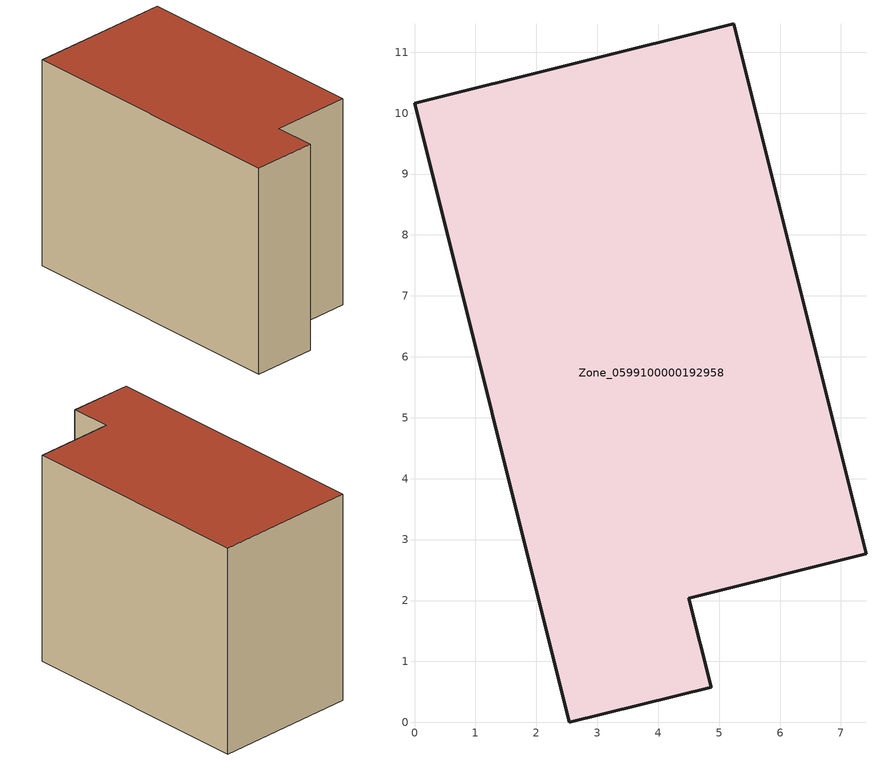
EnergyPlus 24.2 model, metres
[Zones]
Zone_0599100000192958
 floor ground (C_G): 0,10.16 5.24,11.47 7.41,2.77 4.5,2.04 4.87,0.58 2.54,0 z0
 wall outside (C_F): 5.24,11.47 0,10.16 2.54,0 4.87,0.58 4.5,2.04 7.41,2.77 5.24,11.47 z0:7.92
 roof outside (C_R): 0,10.16 2.54,0 4.87,0.58 4.5,2.04 7.41,2.77 5.24,11.47 z7.92
[BUILDING]
Pand.0599100000192958: North Axis=0; Terrain=City; Loads Convergence Tolerance Value=0.04; Temperature Convergence Tolerance Value=0.4; Solar Distribution=FullExterior; Maximum Number of Warmup Days=25; Minimum Number of Warmup Days=1
[Site:Location]
Rotterdam.The.Hague.AP_ZH_NLD Design_Conditions: Latitude=51.96; Longitude=4.45; Time Zone=1; Elevation=-4.5
[SITE:GROUNDTEMPERATURE:BUILDINGSURFACE]
18, 18, 18, 18, 18, 18, 18, 18, 18, 18, 18, 18
[MATERIAL] Thermal Absorptance=0.9; Solar Absorptance=0.7; Visible Absorptance=0.7
Name | Roughness | Thickness | Conductivity | Density | Specific Heat
G.TI.1975-1991 | MediumSmooth | 0.15 | 0.288461 | 540 | 1210
F.TI.1975-1991 | Rough | 0.3 | 0.230769 | 1920 | 840
R.TI.1975-1991 | MediumRough | 0.2 | 0.153846 | 1500 | 1000
[CONSTRUCTION]
C_G: G.TI.1975-1991
C_F: F.TI.1975-1991
C_R: R.TI.1975-1991
[ZONE]
Zone_0599100000192958: Type=1; Multiplier=1; Ceiling Height=Autocalculate; Volume=Autocalculate; Floor Area=autocalculate; Part of Total Floor Area=Yes
[ZONEINFILTRATION:DESIGNFLOWRATE]
Infil_Zone_0599100000192958: Zone or ZoneList or Space or SpaceList=Zone_0599100000192958; Schedule=AlwaysOn; Design Flow Rate Calculation Method=Flow/Area; Flow Rate per Floor Area=0.003; Constant Term Coefficient=1; Temperature Term Coefficient=0; Velocity Term Coefficient=0; Velocity Squared Term Coefficient=0
[HVACTEMPLATE:ZONE:IDEALLOADSAIRSYSTEM]
Zone_0599100000192958: Maximum Heating Supply Air Temperature=50; Minimum Cooling Supply Air Temperature=13; Maximum Heating Supply Air Humidity Ratio=0.0156; Minimum Cooling Supply Air Humidity Ratio=0.0077; Heating Limit=NoLimit; Cooling Limit=NoLimit; Dehumidification Control Type=ConstantSensibleHeatRatio; Cooling Sensible Heat Ratio=0.7; Dehumidification Setpoint=60; Humidification Control Type=None; Humidification Setpoint=30; Outdoor Air Method=None; Outdoor Air Flow Rate per Person=0.00944; Outdoor Air Flow Rate per Zone Floor Area=0; Outdoor Air Flow Rate per Zone=0; Demand Controlled Ventilation Type=None; Outdoor Air Economizer Type=NoEconomizer; Heat Recovery Type=None; Sensible Heat Recovery Effectiveness=0.7; Latent Heat Recovery Effectiveness=0.65
[ZONECONTROL:THERMOSTAT]
ThermostatControl_Zone_0599100000192958: Zone or ZoneList=Zone_0599100000192958; Control Type Schedule=DualSetpointControlType; Control 1=Thermostat_Zone_0599100000192958; Temperature Difference Between Cutout And Setpoint=0
[THERMOSTATSETPOINT:DUALSETPOINT]
Thermostat_Zone_0599100000192958: Heating Setpoint Temperature Schedule=HeatingSetpoint_Zone_0599100000192958; Cooling Setpoint Temperature Schedule=CoolingSetpoint_Zone_0599100000192958
[SCHEDULE:COMPACT]
HeatingSetpoint_Zone_0599100000192958: Through: 12/31, For: AllDays, Until: 24:00, 21
CoolingSetpoint_Zone_0599100000192958: Through: 12/31, For: AllDays, Until: 24:00, 24
DualSetpointControlType: Through: 12/31, For: AllDays, Until: 24:00, 4
AlwaysOn: Through: 12/31, For: AllDays, Until: 24:00, 1
